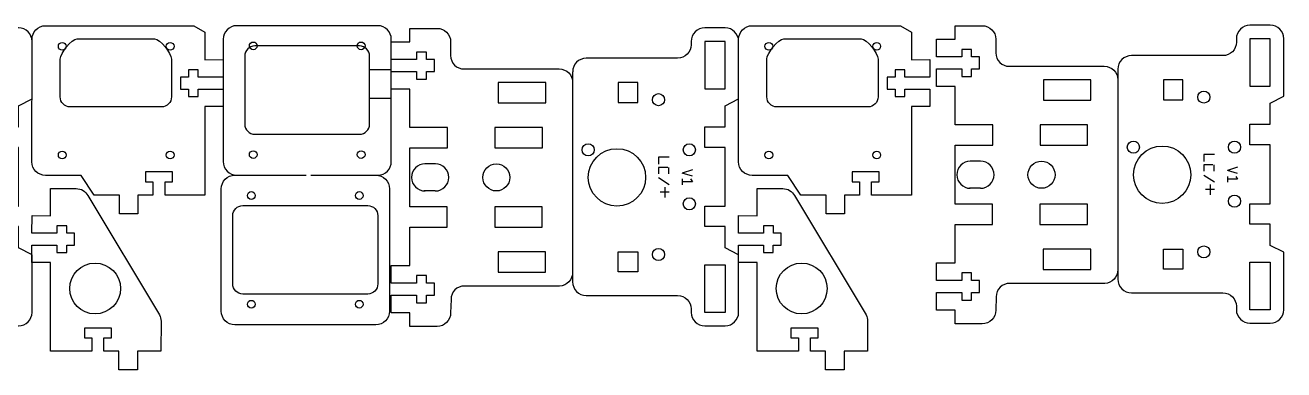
# Model space of a CAD drawing. Extents: x -203 to 531, y 132 to 234.
# Drawn here: x 157.5 to 530.8, y 131.8 to 234.1 of the extents above; entities that cross this region are included whole.
import ezdxf

# ---------------------------------------------------------------- set-up
doc = ezdxf.new("R2010")
doc.units = 0
doc.header["$MEASUREMENT"] = 0
doc.layers.add('LAYER_1_0', color=160, linetype='Continuous')

msp = doc.modelspace()

# ---------------------------------------------------------------- linework, layer by layer
at = {"layer": 'LAYER_1_0', "color": 1}
for p, q in [((259.64, 220.89), (266.09, 220.89)), ((259.64, 212.35), (266.09, 212.35)), ((348.48, 194.92), (345.31, 194.92)), ((345.31, 194.92), (345.31, 192.8)), ((510.15, 195.7), (506.98, 195.7)), ((506.98, 195.7), (506.98, 193.59)), ((279.17, 192.92), (276.03, 192.92)), ((348.04, 191.8), (345.31, 191.8)), ((345.31, 191.8), (345.31, 189.95)), ((348.29, 191.8), (348.29, 189.95)), ((355.37, 191.15), (352.33, 190.19)), ((440.84, 193.7), (437.7, 193.7)), ((509.71, 192.59), (506.98, 192.59)), ((506.98, 192.59), (506.98, 190.73)), ((509.96, 192.59), (509.96, 190.73)), ((517.04, 191.93), (514, 190.97)), ((517.04, 190.02), (514, 190.97)), ((345.31, 188.82), (348.48, 186.78)), ((355.37, 189.23), (352.33, 190.19)), ((352.33, 188.42), (352.33, 187.54)), ((355.37, 187.54), (352.33, 187.54)), ((352.33, 187.54), (352.33, 186.66)), ((354.83, 188.42), (355.37, 187.54)), ((506.98, 189.6), (510.15, 187.56)), ((508.9, 186.81), (508.9, 183.67)), ((514, 189.2), (514, 188.32)), ((517.04, 188.32), (514, 188.32)), ((514, 188.32), (514, 187.44)), ((516.5, 189.2), (517.04, 188.32)), ((279.13, 184.87), (275.83, 184.87)), ((348.48, 184.51), (345.85, 184.51)), ((347.23, 186.03), (347.23, 182.88)), ((440.8, 185.66), (437.5, 185.66)), ((510.15, 185.3), (507.52, 185.3))]:
    msp.add_line(p, q, dxfattribs=at)
for points in [[(365.06, 215.18), (365.06, 229.25), (359.03, 229.25), (359.03, 215.18), (365.06, 215.18)], [(526.73, 215.96), (526.73, 230.04), (520.7, 230.04), (520.7, 215.96), (526.73, 215.96)], [(311.88, 210.99), (311.88, 217.02), (297.81, 217.02), (297.81, 210.99), (311.88, 210.99)], [(473.55, 211.78), (473.55, 217.81), (459.48, 217.81), (459.48, 211.78), (473.55, 211.78)], [(310.89, 203.66), (296.82, 203.66), (296.82, 197.63), (310.89, 197.63), (310.89, 203.66)], [(472.56, 204.44), (458.49, 204.44), (458.49, 198.41), (472.56, 198.41), (472.56, 204.44)], [(310.82, 174.12), (310.82, 180.15), (296.75, 180.15), (296.75, 174.12), (310.82, 174.12)], [(472.49, 174.9), (472.49, 180.93), (458.42, 180.93), (458.42, 174.9), (472.49, 174.9)], [(311.81, 166.78), (297.74, 166.78), (297.74, 160.75), (311.81, 160.75), (311.81, 166.78)], [(473.48, 167.57), (459.41, 167.57), (459.41, 161.54), (473.48, 161.54), (473.48, 167.57)], [(365.06, 162.92), (365.06, 148.85), (359.03, 148.85), (359.03, 162.92), (365.06, 162.92)], [(526.73, 163.71), (526.73, 149.64), (520.7, 149.64), (520.7, 163.71), (526.73, 163.71)]]:
    msp.add_lwpolyline(points, dxfattribs=at)
for points in [[(333.4, 211.15), (339.16, 211.15), (339.16, 217.02), (333.4, 217.02)], [(495.08, 211.93), (500.83, 211.93), (500.83, 217.81), (495.08, 217.81)], [(333.4, 166.79), (339.16, 166.79), (339.16, 160.91), (333.4, 160.91)], [(495.08, 167.57), (500.83, 167.57), (500.83, 161.7), (495.08, 161.7)]]:
    msp.add_lwpolyline(points, close=True, dxfattribs=at)
for centre, radius in [((168.5, 227.78), 1.15), ((200.5, 227.78), 1.15), ((225.14, 227.9), 1.15), ((257.14, 227.9), 1.15), ((378.04, 227.78), 1.15), ((410.04, 227.78), 1.15), ((345.34, 211.94), 1.8), ((507.01, 212.72), 1.8), ((324.47, 197.05), 1.8), ((354.47, 197.05), 1.8), ((486.14, 197.84), 1.8), ((494.68, 189.69), 8.5), ((516.14, 197.84), 1.8), ((168.5, 195.53), 1.15), ((200.5, 195.53), 1.15), ((225.14, 195.66), 1.15), ((257.14, 195.66), 1.15), ((333.01, 188.9), 8.5), ((378.04, 195.53), 1.15), ((410.04, 195.53), 1.15), ((297.22, 188.89), 4.02), ((458.89, 189.68), 4.02), ((224.58, 183.51), 1.15), ((256.58, 183.51), 1.15), ((516.14, 181.84), 1.8), ((354.47, 181.05), 1.8), ((507.01, 166.78), 1.8), ((345.34, 166), 1.8), ((178.25, 155.93), 7.54), ((387.79, 155.93), 7.54), ((224.58, 151.26), 1.15), ((256.58, 151.26), 1.15)]:
    msp.add_circle(centre, radius, dxfattribs=at)
at = {"layer": 'LAYER_1_0', "color": 7}
for points, knots in [([(149.49, 144.83), (148.42, 144.83), (147.4, 145.26), (146.65, 146.01), (145.89, 146.77), (145.47, 147.79), (145.47, 148.85), (145.47, 148.85), (145.47, 149.86), (145.47, 149.86), (145.47, 152.08), (143.67, 153.88), (141.45, 153.88), (141.45, 153.88), (114.34, 153.88), (114.34, 153.88), (112.12, 153.88), (110.32, 155.68), (110.32, 157.9), (110.32, 157.9), (110.32, 220.21), (110.32, 220.21), (110.32, 220.21), (110.33, 220.21), (110.33, 220.21), (110.33, 222.43), (112.13, 224.23), (114.35, 224.23), (114.35, 224.23), (141.45, 224.23), (141.45, 224.23), (143.67, 224.23), (145.47, 226.03), (145.47, 228.25), (145.47, 228.25), (145.47, 229.25), (145.47, 229.25), (145.47, 230.32), (145.89, 231.34), (146.65, 232.09), (147.4, 232.85), (148.42, 233.27), (149.49, 233.27), (149.49, 233.27), (155.52, 233.27), (155.52, 233.27), (157.74, 233.27), (159.54, 231.47), (159.54, 229.25), (159.54, 229.25), (159.54, 212.2), (159.54, 212.2), (159.54, 212.2), (155.52, 210.16), (155.52, 210.16), (155.52, 210.16), (155.52, 203.88), (155.52, 203.88), (155.52, 203.88), (149.49, 203.88), (149.49, 203.88), (149.49, 203.88), (149.49, 197.79), (149.49, 197.79), (149.49, 197.79), (155.52, 197.79), (155.52, 197.79), (155.52, 197.79), (155.52, 180.31), (155.52, 180.31), (155.52, 180.31), (149.49, 180.31), (149.49, 180.31), (149.49, 180.31), (149.49, 174.28), (149.49, 174.28), (149.49, 174.28), (155.52, 174.28), (155.52, 174.28), (155.52, 174.28), (155.52, 167.95), (155.52, 167.95), (155.52, 167.95), (159.54, 165.91), (159.54, 165.91), (159.54, 165.91), (159.54, 148.85), (159.54, 148.85), (159.54, 146.63), (157.74, 144.83), (155.52, 144.83), (155.52, 144.83), (149.49, 144.83), (149.49, 144.83)], [0, 0, 0, 0, 1, 1, 1, 2, 2, 2, 3, 3, 3, 4, 4, 4, 5, 5, 5, 6, 6, 6, 7, 7, 7, 8, 8, 8, 9, 9, 9, 10, 10, 10, 11, 11, 11, 12, 12, 12, 13, 13, 13, 14, 14, 14, 15, 15, 15, 16, 16, 16, 17, 17, 17, 18, 18, 18, 19, 19, 19, 20, 20, 20, 21, 21, 21, 22, 22, 22, 23, 23, 23, 24, 24, 24, 25, 25, 25, 26, 26, 26, 27, 27, 27, 28, 28, 28, 29, 29, 29, 30, 30, 30, 31, 31, 31, 31]), ([(198.99, 183.64), (198.99, 183.64), (210.79, 183.64), (210.79, 183.64), (210.79, 183.64), (210.79, 209.88), (210.79, 209.88), (210.79, 209.88), (216.26, 209.89), (216.26, 209.89), (216.26, 209.89), (216.25, 215.09), (216.25, 215.09), (216.25, 215.09), (208.85, 215.07), (208.85, 215.07), (208.85, 215.07), (208.85, 212.86), (208.85, 212.86), (208.85, 212.86), (205.94, 212.85), (205.94, 212.85), (205.94, 212.85), (205.94, 215.06), (205.94, 215.06), (205.94, 215.06), (203.6, 215.06), (203.6, 215.06), (203.6, 215.06), (203.59, 218.6), (203.59, 218.6), (203.59, 218.6), (205.93, 218.6), (205.93, 218.6), (205.93, 218.6), (205.92, 220.81), (205.92, 220.81), (205.92, 220.81), (208.83, 220.82), (208.83, 220.82), (208.83, 220.82), (208.84, 218.61), (208.84, 218.61), (208.84, 218.61), (216.24, 218.63), (216.24, 218.63), (216.24, 218.63), (216.23, 223.82), (216.23, 223.82), (216.23, 223.82), (210.79, 223.81), (210.79, 223.81), (210.79, 223.81), (210.79, 231.97), (210.79, 231.97), (210.79, 231.97), (207.53, 233.87), (207.53, 233.87), (207.53, 233.87), (163.54, 233.87), (163.54, 233.87), (163.54, 233.87), (163.54, 233.89), (163.54, 233.89), (161.34, 233.89), (159.54, 232.09), (159.54, 229.86), (159.54, 229.86), (159.51, 193.49), (159.51, 193.49), (159.51, 191.28), (161.31, 189.49), (163.54, 189.49), (163.54, 189.49), (174.16, 189.49), (174.16, 189.49), (174.16, 189.49), (177.99, 183.64), (177.99, 183.64), (177.99, 183.64), (185.45, 183.64), (185.45, 183.64), (185.45, 183.64), (185.45, 183.62), (185.45, 183.62), (185.45, 183.62), (185.45, 178.12), (185.45, 178.12), (185.45, 178.12), (190.96, 178.12), (190.96, 178.12), (190.96, 178.12), (190.96, 183.62), (190.96, 183.62), (190.96, 183.62), (190.96, 183.64), (190.96, 183.64), (190.96, 183.64), (195.41, 183.64), (195.41, 183.64), (195.41, 183.64), (195.41, 187.59), (195.41, 187.59), (195.41, 187.59), (193.18, 187.59), (193.18, 187.59), (193.18, 187.59), (193.18, 190.53), (193.18, 190.53), (193.18, 190.53), (201.22, 190.53), (201.22, 190.53), (201.22, 190.53), (201.22, 187.59), (201.22, 187.59), (201.22, 187.59), (198.99, 187.59), (198.99, 187.59), (198.99, 187.59), (198.99, 183.64), (198.99, 183.64)], [0, 0, 0, 0, 1, 1, 1, 2, 2, 2, 3, 3, 3, 4, 4, 4, 5, 5, 5, 6, 6, 6, 7, 7, 7, 8, 8, 8, 9, 9, 9, 10, 10, 10, 11, 11, 11, 12, 12, 12, 13, 13, 13, 14, 14, 14, 15, 15, 15, 16, 16, 16, 17, 17, 17, 18, 18, 18, 19, 19, 19, 20, 20, 20, 21, 21, 21, 22, 22, 22, 23, 23, 23, 24, 24, 24, 25, 25, 25, 26, 26, 26, 27, 27, 27, 28, 28, 28, 29, 29, 29, 30, 30, 30, 31, 31, 31, 32, 32, 32, 33, 33, 33, 34, 34, 34, 35, 35, 35, 36, 36, 36, 37, 37, 37, 38, 38, 38, 39, 39, 39, 40, 40, 40, 40]), ([(242.2, 189.55), (242.2, 189.55), (262.09, 189.55), (262.09, 189.55), (264.3, 189.55), (266.09, 191.36), (266.09, 193.58), (266.09, 193.58), (266.09, 229.86), (266.09, 229.86), (266.09, 232.09), (264.3, 233.89), (262.09, 233.89), (262.09, 233.89), (220.23, 233.89), (220.23, 233.89), (218.03, 233.89), (216.23, 232.09), (216.23, 229.86), (216.23, 229.86), (216.23, 193.58), (216.23, 193.58), (216.23, 191.36), (218.03, 189.55), (220.23, 189.55)], [0, 0, 0, 0, 1, 1, 1, 2, 2, 2, 3, 3, 3, 4, 4, 4, 5, 5, 5, 6, 6, 6, 7, 7, 7, 8, 8, 8, 8]), ([(271.61, 144.67), (271.61, 144.67), (279.65, 144.67), (279.65, 144.67), (281.88, 144.67), (283.68, 146.47), (283.68, 148.69), (283.68, 148.69), (283.79, 152.66), (283.79, 152.66), (283.79, 154.87), (285.59, 156.67), (287.81, 156.67), (287.81, 156.67), (315.96, 156.67), (315.96, 156.67), (318.18, 156.67), (319.86, 158.53), (319.86, 160.75), (319.86, 160.75), (319.86, 217.04), (319.86, 217.04), (319.86, 219.26), (318.07, 221.05), (315.85, 221.05), (315.85, 221.05), (287.7, 221.05), (287.7, 221.05), (285.48, 221.05), (283.68, 222.85), (283.68, 225.07), (283.68, 225.07), (283.68, 229.09), (283.68, 229.09), (283.68, 231.31), (281.88, 233.11), (279.65, 233.11), (279.65, 233.11), (271.61, 233.11), (271.61, 233.11), (271.61, 233.11), (271.61, 229.09), (271.61, 229.09), (271.61, 229.09), (266.09, 229.09), (266.09, 229.09), (266.09, 229.09), (266.09, 223.85), (266.09, 223.85), (266.09, 223.85), (273.56, 223.85), (273.56, 223.85), (273.56, 223.85), (273.56, 226.08), (273.56, 226.08), (273.56, 226.08), (276.5, 226.08), (276.5, 226.08), (276.5, 226.08), (276.5, 223.85), (276.5, 223.85), (276.5, 223.85), (278.86, 223.85), (278.86, 223.85), (278.86, 223.85), (278.86, 220.27), (278.86, 220.27), (278.86, 220.27), (276.5, 220.27), (276.5, 220.27), (276.5, 220.27), (276.5, 218.04), (276.5, 218.04), (276.5, 218.04), (273.56, 218.04), (273.56, 218.04), (273.56, 218.04), (273.56, 220.27), (273.56, 220.27), (273.56, 220.27), (266.09, 220.27), (266.09, 220.27), (266.09, 220.27), (266.09, 215.03), (266.09, 215.03), (266.09, 215.03), (271.61, 215.03), (271.61, 215.03), (271.61, 215.03), (271.61, 203.72), (271.61, 203.72), (271.61, 203.72), (271.62, 203.66), (271.62, 203.66), (271.62, 203.66), (282.75, 203.66), (282.75, 203.66), (282.75, 203.66), (282.75, 197.63), (282.75, 197.63), (282.75, 197.63), (271.62, 197.63), (271.62, 197.63), (271.62, 197.63), (271.61, 197.53), (271.61, 197.53), (271.61, 197.53), (271.61, 180.15), (271.61, 180.15), (271.61, 180.15), (282.69, 180.15), (282.69, 180.15), (282.69, 180.15), (282.69, 174.12), (282.69, 174.12), (282.69, 174.12), (271.61, 174.12), (271.61, 174.12), (271.61, 174.12), (271.61, 162.76), (271.61, 162.76), (271.61, 162.76), (266.09, 162.76), (266.09, 162.76), (266.09, 162.76), (266.09, 157.51), (266.09, 157.51), (266.09, 157.51), (273.56, 157.51), (273.56, 157.51), (273.56, 157.51), (273.56, 159.75), (273.56, 159.75), (273.56, 159.75), (276.5, 159.75), (276.5, 159.75), (276.5, 159.75), (276.5, 157.51), (276.5, 157.51), (276.5, 157.51), (278.86, 157.51), (278.86, 157.51), (278.86, 157.51), (278.86, 153.94), (278.86, 153.94), (278.86, 153.94), (276.5, 153.94), (276.5, 153.94), (276.5, 153.94), (276.5, 151.71), (276.5, 151.71), (276.5, 151.71), (273.56, 151.71), (273.56, 151.71), (273.56, 151.71), (273.56, 153.94), (273.56, 153.94), (273.56, 153.94), (266.09, 153.94), (266.09, 153.94), (266.09, 153.94), (266.09, 148.69), (266.09, 148.69), (266.09, 148.69), (271.61, 148.69), (271.61, 148.69), (271.61, 148.69), (271.61, 144.67), (271.61, 144.67)], [0, 0, 0, 0, 1, 1, 1, 2, 2, 2, 3, 3, 3, 4, 4, 4, 5, 5, 5, 6, 6, 6, 7, 7, 7, 8, 8, 8, 9, 9, 9, 10, 10, 10, 11, 11, 11, 12, 12, 12, 13, 13, 13, 14, 14, 14, 15, 15, 15, 16, 16, 16, 17, 17, 17, 18, 18, 18, 19, 19, 19, 20, 20, 20, 21, 21, 21, 22, 22, 22, 23, 23, 23, 24, 24, 24, 25, 25, 25, 26, 26, 26, 27, 27, 27, 28, 28, 28, 29, 29, 29, 30, 30, 30, 31, 31, 31, 32, 32, 32, 33, 33, 33, 34, 34, 34, 35, 35, 35, 36, 36, 36, 37, 37, 37, 38, 38, 38, 39, 39, 39, 40, 40, 40, 41, 41, 41, 42, 42, 42, 43, 43, 43, 44, 44, 44, 45, 45, 45, 46, 46, 46, 47, 47, 47, 48, 48, 48, 49, 49, 49, 50, 50, 50, 51, 51, 51, 52, 52, 52, 53, 53, 53, 54, 54, 54, 55, 55, 55, 56, 56, 56, 56]), ([(359.03, 144.83), (357.97, 144.83), (356.94, 145.26), (356.19, 146.01), (355.43, 146.77), (355.01, 147.79), (355.01, 148.85), (355.01, 148.85), (355.01, 149.86), (355.01, 149.86), (355.01, 152.08), (353.21, 153.88), (350.99, 153.88), (350.99, 153.88), (323.88, 153.88), (323.88, 153.88), (321.66, 153.88), (319.86, 155.68), (319.86, 157.9), (319.86, 157.9), (319.86, 220.21), (319.86, 220.21), (319.86, 220.21), (319.87, 220.21), (319.87, 220.21), (319.87, 222.43), (321.67, 224.23), (323.89, 224.23), (323.89, 224.23), (350.99, 224.23), (350.99, 224.23), (353.21, 224.23), (355.01, 226.03), (355.01, 228.25), (355.01, 228.25), (355.01, 229.25), (355.01, 229.25), (355.01, 230.32), (355.43, 231.34), (356.19, 232.09), (356.94, 232.85), (357.97, 233.27), (359.03, 233.27), (359.03, 233.27), (365.06, 233.27), (365.06, 233.27), (367.28, 233.27), (369.08, 231.47), (369.08, 229.25), (369.08, 229.25), (369.08, 212.2), (369.08, 212.2), (369.08, 212.2), (365.06, 210.16), (365.06, 210.16), (365.06, 210.16), (365.06, 203.88), (365.06, 203.88), (365.06, 203.88), (359.03, 203.88), (359.03, 203.88), (359.03, 203.88), (359.03, 197.79), (359.03, 197.79), (359.03, 197.79), (365.06, 197.79), (365.06, 197.79), (365.06, 197.79), (365.06, 180.31), (365.06, 180.31), (365.06, 180.31), (359.03, 180.31), (359.03, 180.31), (359.03, 180.31), (359.03, 174.28), (359.03, 174.28), (359.03, 174.28), (365.06, 174.28), (365.06, 174.28), (365.06, 174.28), (365.06, 167.95), (365.06, 167.95), (365.06, 167.95), (369.08, 165.91), (369.08, 165.91), (369.08, 165.91), (369.08, 148.85), (369.08, 148.85), (369.08, 146.63), (367.28, 144.83), (365.06, 144.83), (365.06, 144.83), (359.03, 144.83), (359.03, 144.83)], [0, 0, 0, 0, 1, 1, 1, 2, 2, 2, 3, 3, 3, 4, 4, 4, 5, 5, 5, 6, 6, 6, 7, 7, 7, 8, 8, 8, 9, 9, 9, 10, 10, 10, 11, 11, 11, 12, 12, 12, 13, 13, 13, 14, 14, 14, 15, 15, 15, 16, 16, 16, 17, 17, 17, 18, 18, 18, 19, 19, 19, 20, 20, 20, 21, 21, 21, 22, 22, 22, 23, 23, 23, 24, 24, 24, 25, 25, 25, 26, 26, 26, 27, 27, 27, 28, 28, 28, 29, 29, 29, 30, 30, 30, 31, 31, 31, 31]), ([(408.53, 183.64), (408.53, 183.64), (420.33, 183.64), (420.33, 183.64), (420.33, 183.64), (420.33, 209.88), (420.33, 209.88), (420.33, 209.88), (425.8, 209.89), (425.8, 209.89), (425.8, 209.89), (425.79, 215.09), (425.79, 215.09), (425.79, 215.09), (418.39, 215.07), (418.39, 215.07), (418.39, 215.07), (418.39, 212.86), (418.39, 212.86), (418.39, 212.86), (415.48, 212.85), (415.48, 212.85), (415.48, 212.85), (415.48, 215.06), (415.48, 215.06), (415.48, 215.06), (413.14, 215.06), (413.14, 215.06), (413.14, 215.06), (413.13, 218.6), (413.13, 218.6), (413.13, 218.6), (415.47, 218.6), (415.47, 218.6), (415.47, 218.6), (415.47, 220.81), (415.47, 220.81), (415.47, 220.81), (418.37, 220.82), (418.37, 220.82), (418.37, 220.82), (418.38, 218.61), (418.38, 218.61), (418.38, 218.61), (425.78, 218.63), (425.78, 218.63), (425.78, 218.63), (425.77, 223.82), (425.77, 223.82), (425.77, 223.82), (420.33, 223.81), (420.33, 223.81), (420.33, 223.81), (420.33, 231.97), (420.33, 231.97), (420.33, 231.97), (417.07, 233.87), (417.07, 233.87), (417.07, 233.87), (373.09, 233.87), (373.09, 233.87), (373.09, 233.87), (373.09, 233.89), (373.09, 233.89), (370.88, 233.89), (369.09, 232.09), (369.09, 229.86), (369.09, 229.86), (369.05, 193.49), (369.05, 193.49), (369.05, 191.28), (370.86, 189.49), (373.09, 189.49), (373.09, 189.49), (383.7, 189.49), (383.7, 189.49), (383.7, 189.49), (387.53, 183.64), (387.53, 183.64), (387.53, 183.64), (395, 183.64), (395, 183.64), (395, 183.64), (395, 183.62), (395, 183.62), (395, 183.62), (395, 178.12), (395, 178.12), (395, 178.12), (400.5, 178.12), (400.5, 178.12), (400.5, 178.12), (400.5, 183.62), (400.5, 183.62), (400.5, 183.62), (400.5, 183.64), (400.5, 183.64), (400.5, 183.64), (404.96, 183.64), (404.96, 183.64), (404.96, 183.64), (404.96, 187.59), (404.96, 187.59), (404.96, 187.59), (402.72, 187.59), (402.72, 187.59), (402.72, 187.59), (402.72, 190.53), (402.72, 190.53), (402.72, 190.53), (410.76, 190.53), (410.76, 190.53), (410.76, 190.53), (410.76, 187.59), (410.76, 187.59), (410.76, 187.59), (408.53, 187.59), (408.53, 187.59), (408.53, 187.59), (408.53, 183.64), (408.53, 183.64)], [0, 0, 0, 0, 1, 1, 1, 2, 2, 2, 3, 3, 3, 4, 4, 4, 5, 5, 5, 6, 6, 6, 7, 7, 7, 8, 8, 8, 9, 9, 9, 10, 10, 10, 11, 11, 11, 12, 12, 12, 13, 13, 13, 14, 14, 14, 15, 15, 15, 16, 16, 16, 17, 17, 17, 18, 18, 18, 19, 19, 19, 20, 20, 20, 21, 21, 21, 22, 22, 22, 23, 23, 23, 24, 24, 24, 25, 25, 25, 26, 26, 26, 27, 27, 27, 28, 28, 28, 29, 29, 29, 30, 30, 30, 31, 31, 31, 32, 32, 32, 33, 33, 33, 34, 34, 34, 35, 35, 35, 36, 36, 36, 37, 37, 37, 38, 38, 38, 39, 39, 39, 40, 40, 40, 40]), ([(433.28, 145.46), (433.28, 145.46), (441.32, 145.46), (441.32, 145.46), (443.55, 145.46), (445.35, 147.25), (445.35, 149.48), (445.35, 149.48), (445.46, 153.44), (445.46, 153.44), (445.46, 155.66), (447.26, 157.46), (449.48, 157.46), (449.48, 157.46), (477.63, 157.46), (477.63, 157.46), (479.85, 157.46), (481.53, 159.32), (481.53, 161.54), (481.53, 161.54), (481.53, 217.82), (481.53, 217.82), (481.53, 220.04), (479.74, 221.84), (477.52, 221.84), (477.52, 221.84), (449.37, 221.84), (449.37, 221.84), (447.15, 221.84), (445.35, 223.64), (445.35, 225.86), (445.35, 225.86), (445.35, 229.87), (445.35, 229.87), (445.35, 232.09), (443.55, 233.89), (441.32, 233.89), (441.32, 233.89), (433.28, 233.89), (433.28, 233.89), (433.28, 233.89), (433.28, 229.87), (433.28, 229.87), (433.28, 229.87), (427.76, 229.87), (427.76, 229.87), (427.76, 229.87), (427.76, 224.63), (427.76, 224.63), (427.76, 224.63), (435.23, 224.63), (435.23, 224.63), (435.23, 224.63), (435.23, 226.86), (435.23, 226.86), (435.23, 226.86), (438.17, 226.86), (438.17, 226.86), (438.17, 226.86), (438.17, 224.63), (438.17, 224.63), (438.17, 224.63), (440.53, 224.63), (440.53, 224.63), (440.53, 224.63), (440.53, 221.06), (440.53, 221.06), (440.53, 221.06), (438.17, 221.06), (438.17, 221.06), (438.17, 221.06), (438.17, 218.82), (438.17, 218.82), (438.17, 218.82), (435.23, 218.82), (435.23, 218.82), (435.23, 218.82), (435.23, 221.06), (435.23, 221.06), (435.23, 221.06), (427.76, 221.06), (427.76, 221.06), (427.76, 221.06), (427.76, 215.81), (427.76, 215.81), (427.76, 215.81), (433.28, 215.81), (433.28, 215.81), (433.28, 215.81), (433.28, 204.5), (433.28, 204.5), (433.28, 204.5), (433.29, 204.44), (433.29, 204.44), (433.29, 204.44), (444.42, 204.44), (444.42, 204.44), (444.42, 204.44), (444.42, 198.41), (444.42, 198.41), (444.42, 198.41), (433.29, 198.41), (433.29, 198.41), (433.29, 198.41), (433.28, 198.32), (433.28, 198.32), (433.28, 198.32), (433.28, 180.93), (433.28, 180.93), (433.28, 180.93), (444.36, 180.93), (444.36, 180.93), (444.36, 180.93), (444.36, 174.9), (444.36, 174.9), (444.36, 174.9), (433.28, 174.9), (433.28, 174.9), (433.28, 174.9), (433.28, 163.55), (433.28, 163.55), (433.28, 163.55), (427.76, 163.55), (427.76, 163.55), (427.76, 163.55), (427.76, 158.3), (427.76, 158.3), (427.76, 158.3), (435.23, 158.3), (435.23, 158.3), (435.23, 158.3), (435.23, 160.53), (435.23, 160.53), (435.23, 160.53), (438.17, 160.53), (438.17, 160.53), (438.17, 160.53), (438.17, 158.3), (438.17, 158.3), (438.17, 158.3), (440.53, 158.3), (440.53, 158.3), (440.53, 158.3), (440.53, 154.72), (440.53, 154.72), (440.53, 154.72), (438.17, 154.72), (438.17, 154.72), (438.17, 154.72), (438.17, 152.49), (438.17, 152.49), (438.17, 152.49), (435.23, 152.49), (435.23, 152.49), (435.23, 152.49), (435.23, 154.72), (435.23, 154.72), (435.23, 154.72), (427.76, 154.72), (427.76, 154.72), (427.76, 154.72), (427.76, 149.48), (427.76, 149.48), (427.76, 149.48), (433.28, 149.48), (433.28, 149.48), (433.28, 149.48), (433.28, 145.46), (433.28, 145.46)], [0, 0, 0, 0, 1, 1, 1, 2, 2, 2, 3, 3, 3, 4, 4, 4, 5, 5, 5, 6, 6, 6, 7, 7, 7, 8, 8, 8, 9, 9, 9, 10, 10, 10, 11, 11, 11, 12, 12, 12, 13, 13, 13, 14, 14, 14, 15, 15, 15, 16, 16, 16, 17, 17, 17, 18, 18, 18, 19, 19, 19, 20, 20, 20, 21, 21, 21, 22, 22, 22, 23, 23, 23, 24, 24, 24, 25, 25, 25, 26, 26, 26, 27, 27, 27, 28, 28, 28, 29, 29, 29, 30, 30, 30, 31, 31, 31, 32, 32, 32, 33, 33, 33, 34, 34, 34, 35, 35, 35, 36, 36, 36, 37, 37, 37, 38, 38, 38, 39, 39, 39, 40, 40, 40, 41, 41, 41, 42, 42, 42, 43, 43, 43, 44, 44, 44, 45, 45, 45, 46, 46, 46, 47, 47, 47, 48, 48, 48, 49, 49, 49, 50, 50, 50, 51, 51, 51, 52, 52, 52, 53, 53, 53, 54, 54, 54, 55, 55, 55, 56, 56, 56, 56]), ([(520.7, 145.62), (519.64, 145.62), (518.61, 146.04), (517.86, 146.8), (517.11, 147.55), (516.68, 148.57), (516.68, 149.64), (516.68, 149.64), (516.68, 150.64), (516.68, 150.64), (516.68, 152.86), (514.88, 154.66), (512.66, 154.66), (512.66, 154.66), (485.55, 154.66), (485.55, 154.66), (483.33, 154.66), (481.53, 156.46), (481.53, 158.68), (481.53, 158.68), (481.53, 220.99), (481.53, 220.99), (481.53, 220.99), (481.54, 220.99), (481.54, 220.99), (481.54, 223.21), (483.34, 225.01), (485.56, 225.01), (485.56, 225.01), (512.66, 225.01), (512.66, 225.01), (514.88, 225.01), (516.68, 226.81), (516.68, 229.03), (516.68, 229.03), (516.68, 230.04), (516.68, 230.04), (516.68, 231.1), (517.11, 232.12), (517.86, 232.88), (518.61, 233.63), (519.64, 234.05), (520.7, 234.05), (520.7, 234.05), (526.73, 234.05), (526.73, 234.05), (528.95, 234.05), (530.75, 232.25), (530.75, 230.04), (530.75, 230.04), (530.75, 212.98), (530.75, 212.98), (530.75, 212.98), (526.73, 210.94), (526.73, 210.94), (526.73, 210.94), (526.73, 204.66), (526.73, 204.66), (526.73, 204.66), (520.7, 204.66), (520.7, 204.66), (520.7, 204.66), (520.7, 198.57), (520.7, 198.57), (520.7, 198.57), (526.73, 198.57), (526.73, 198.57), (526.73, 198.57), (526.73, 181.09), (526.73, 181.09), (526.73, 181.09), (520.7, 181.09), (520.7, 181.09), (520.7, 181.09), (520.7, 175.06), (520.7, 175.06), (520.7, 175.06), (526.73, 175.06), (526.73, 175.06), (526.73, 175.06), (526.73, 168.73), (526.73, 168.73), (526.73, 168.73), (530.75, 166.69), (530.75, 166.69), (530.75, 166.69), (530.75, 149.64), (530.75, 149.64), (530.75, 147.42), (528.95, 145.62), (526.73, 145.62), (526.73, 145.62), (520.7, 145.62), (520.7, 145.62)], [0, 0, 0, 0, 1, 1, 1, 2, 2, 2, 3, 3, 3, 4, 4, 4, 5, 5, 5, 6, 6, 6, 7, 7, 7, 8, 8, 8, 9, 9, 9, 10, 10, 10, 11, 11, 11, 12, 12, 12, 13, 13, 13, 14, 14, 14, 15, 15, 15, 16, 16, 16, 17, 17, 17, 18, 18, 18, 19, 19, 19, 20, 20, 20, 21, 21, 21, 22, 22, 22, 23, 23, 23, 24, 24, 24, 25, 25, 25, 26, 26, 26, 27, 27, 27, 28, 28, 28, 29, 29, 29, 30, 30, 30, 31, 31, 31, 31]), ([(261.53, 189.55), (263.74, 189.55), (265.53, 187.75), (265.53, 185.52), (265.53, 185.52), (265.53, 149.19), (265.53, 149.19), (265.53, 146.96), (263.74, 145.15), (261.53, 145.15), (261.53, 145.15), (219.68, 145.15), (219.68, 145.15), (217.47, 145.15), (215.68, 146.96), (215.68, 149.19), (215.68, 149.19), (215.68, 185.52), (215.68, 185.52), (215.68, 187.75), (217.47, 189.55), (219.68, 189.55), (219.68, 189.55), (240.8, 189.55), (240.8, 189.55)], [0, 0, 0, 0, 1, 1, 1, 2, 2, 2, 3, 3, 3, 4, 4, 4, 5, 5, 5, 6, 6, 6, 7, 7, 7, 8, 8, 8, 8]), ([(159.51, 163.61), (159.51, 163.61), (165.01, 163.6), (165.01, 163.6), (165.01, 163.6), (165.01, 137.33), (165.01, 137.33), (165.01, 137.33), (177.3, 137.33), (177.3, 137.33), (177.3, 137.33), (177.3, 141.27), (177.3, 141.27), (177.3, 141.27), (175.06, 141.27), (175.06, 141.27), (175.06, 141.27), (175.06, 144.21), (175.06, 144.21), (175.06, 144.21), (183.1, 144.21), (183.1, 144.21), (183.1, 144.21), (183.1, 141.27), (183.1, 141.27), (183.1, 141.27), (180.87, 141.27), (180.87, 141.27), (180.87, 141.27), (180.87, 137.33), (180.87, 137.33), (180.87, 137.33), (185.33, 137.33), (185.33, 137.33), (185.33, 137.33), (185.33, 137.3), (185.33, 137.3), (185.33, 137.3), (185.33, 131.8), (185.33, 131.8), (185.33, 131.8), (190.83, 131.8), (190.83, 131.8), (190.83, 131.8), (190.83, 137.3), (190.83, 137.3), (190.83, 137.3), (190.83, 137.33), (190.83, 137.33), (190.83, 137.33), (197.78, 137.33), (197.78, 137.33), (197.78, 137.33), (197.8, 146.2), (197.8, 146.2), (197.8, 146.87), (197.64, 147.53), (197.32, 148.11), (197.32, 148.11), (176.12, 183.5), (176.12, 183.5), (175.43, 184.77), (174.09, 185.57), (172.63, 185.57), (172.63, 185.57), (165.01, 185.59), (165.01, 185.59), (165.01, 185.59), (165.01, 177.53), (165.01, 177.53), (165.01, 177.53), (159.54, 177.54), (159.54, 177.54), (159.54, 177.54), (159.53, 172.35), (159.53, 172.35), (159.53, 172.35), (166.93, 172.33), (166.93, 172.33), (166.93, 172.33), (166.94, 174.54), (166.94, 174.54), (166.94, 174.54), (169.84, 174.53), (169.84, 174.53), (169.84, 174.53), (169.84, 172.32), (169.84, 172.32), (169.84, 172.32), (172.18, 172.32), (172.18, 172.32), (172.18, 172.32), (172.17, 168.78), (172.17, 168.78), (172.17, 168.78), (169.83, 168.78), (169.83, 168.78), (169.83, 168.78), (169.83, 166.57), (169.83, 166.57), (169.83, 166.57), (166.92, 166.58), (166.92, 166.58), (166.92, 166.58), (166.92, 168.79), (166.92, 168.79), (166.92, 168.79), (159.52, 168.81), (159.52, 168.81), (159.52, 168.81), (159.51, 163.61), (159.51, 163.61)], [0, 0, 0, 0, 1, 1, 1, 2, 2, 2, 3, 3, 3, 4, 4, 4, 5, 5, 5, 6, 6, 6, 7, 7, 7, 8, 8, 8, 9, 9, 9, 10, 10, 10, 11, 11, 11, 12, 12, 12, 13, 13, 13, 14, 14, 14, 15, 15, 15, 16, 16, 16, 17, 17, 17, 18, 18, 18, 19, 19, 19, 20, 20, 20, 21, 21, 21, 22, 22, 22, 23, 23, 23, 24, 24, 24, 25, 25, 25, 26, 26, 26, 27, 27, 27, 28, 28, 28, 29, 29, 29, 30, 30, 30, 31, 31, 31, 32, 32, 32, 33, 33, 33, 34, 34, 34, 35, 35, 35, 36, 36, 36, 37, 37, 37, 37]), ([(369.05, 163.61), (369.05, 163.61), (374.55, 163.6), (374.55, 163.6), (374.55, 163.6), (374.55, 137.33), (374.55, 137.33), (374.55, 137.33), (386.84, 137.33), (386.84, 137.33), (386.84, 137.33), (386.84, 141.27), (386.84, 141.27), (386.84, 141.27), (384.6, 141.27), (384.6, 141.27), (384.6, 141.27), (384.6, 144.21), (384.6, 144.21), (384.6, 144.21), (392.64, 144.21), (392.64, 144.21), (392.64, 144.21), (392.64, 141.27), (392.64, 141.27), (392.64, 141.27), (390.41, 141.27), (390.41, 141.27), (390.41, 141.27), (390.41, 137.33), (390.41, 137.33), (390.41, 137.33), (394.87, 137.33), (394.87, 137.33), (394.87, 137.33), (394.87, 137.3), (394.87, 137.3), (394.87, 137.3), (394.87, 131.8), (394.87, 131.8), (394.87, 131.8), (400.37, 131.8), (400.37, 131.8), (400.37, 131.8), (400.37, 137.3), (400.37, 137.3), (400.37, 137.3), (400.37, 137.33), (400.37, 137.33), (400.37, 137.33), (407.32, 137.33), (407.32, 137.33), (407.32, 137.33), (407.34, 146.2), (407.34, 146.2), (407.34, 146.87), (407.18, 147.53), (406.86, 148.11), (406.86, 148.11), (385.66, 183.5), (385.66, 183.5), (384.97, 184.77), (383.63, 185.57), (382.17, 185.57), (382.17, 185.57), (374.55, 185.59), (374.55, 185.59), (374.55, 185.59), (374.55, 177.53), (374.55, 177.53), (374.55, 177.53), (369.08, 177.54), (369.08, 177.54), (369.08, 177.54), (369.07, 172.35), (369.07, 172.35), (369.07, 172.35), (376.47, 172.33), (376.47, 172.33), (376.47, 172.33), (376.48, 174.54), (376.48, 174.54), (376.48, 174.54), (379.39, 174.53), (379.39, 174.53), (379.39, 174.53), (379.38, 172.32), (379.38, 172.32), (379.38, 172.32), (381.72, 172.32), (381.72, 172.32), (381.72, 172.32), (381.71, 168.78), (381.71, 168.78), (381.71, 168.78), (379.37, 168.78), (379.37, 168.78), (379.37, 168.78), (379.37, 166.57), (379.37, 166.57), (379.37, 166.57), (376.46, 166.58), (376.46, 166.58), (376.46, 166.58), (376.47, 168.79), (376.47, 168.79), (376.47, 168.79), (369.06, 168.81), (369.06, 168.81), (369.06, 168.81), (369.05, 163.61), (369.05, 163.61)], [0, 0, 0, 0, 1, 1, 1, 2, 2, 2, 3, 3, 3, 4, 4, 4, 5, 5, 5, 6, 6, 6, 7, 7, 7, 8, 8, 8, 9, 9, 9, 10, 10, 10, 11, 11, 11, 12, 12, 12, 13, 13, 13, 14, 14, 14, 15, 15, 15, 16, 16, 16, 17, 17, 17, 18, 18, 18, 19, 19, 19, 20, 20, 20, 21, 21, 21, 22, 22, 22, 23, 23, 23, 24, 24, 24, 25, 25, 25, 26, 26, 26, 27, 27, 27, 28, 28, 28, 29, 29, 29, 30, 30, 30, 31, 31, 31, 32, 32, 32, 33, 33, 33, 34, 34, 34, 35, 35, 35, 36, 36, 36, 37, 37, 37, 37])]:
    msp.add_open_spline(points, degree=3, knots=knots, dxfattribs=at)
at = {"layer": 'LAYER_1_0', "color": 1}
for points, knots in [([(197.9, 209.8), (199.56, 209.8), (200.9, 211.14), (200.9, 212.8), (200.9, 212.8), (200.9, 223.99), (200.9, 223.99), (200.9, 225.65), (197.56, 229.99), (195.9, 229.99), (195.9, 229.99), (172.9, 229.99), (172.9, 229.99), (171.24, 229.99), (167.9, 225.65), (167.9, 223.99), (167.9, 223.99), (167.9, 212.8), (167.9, 212.8), (167.9, 211.14), (169.24, 209.8), (170.9, 209.8), (170.9, 209.8), (197.9, 209.8), (197.9, 209.8)], [0, 0, 0, 0, 1, 1, 1, 2, 2, 2, 3, 3, 3, 4, 4, 4, 5, 5, 5, 6, 6, 6, 7, 7, 7, 8, 8, 8, 8]), ([(225.64, 227.88), (225.64, 227.88), (256.64, 227.88), (256.64, 227.88), (258.29, 227.88), (259.64, 226.54), (259.64, 224.88), (259.64, 224.88), (259.64, 204.68), (259.64, 204.68), (259.64, 203.02), (258.29, 201.68), (256.64, 201.68), (256.64, 201.68), (225.64, 201.68), (225.64, 201.68), (223.98, 201.68), (222.64, 203.02), (222.64, 204.68), (222.64, 204.68), (222.64, 224.88), (222.64, 224.88), (222.64, 226.54), (223.98, 227.88), (225.64, 227.88)], [0, 0, 0, 0, 1, 1, 1, 2, 2, 2, 3, 3, 3, 4, 4, 4, 5, 5, 5, 6, 6, 6, 7, 7, 7, 8, 8, 8, 8]), ([(407.44, 209.8), (409.1, 209.8), (410.44, 211.14), (410.44, 212.8), (410.44, 212.8), (410.44, 223.99), (410.44, 223.99), (410.44, 225.65), (407.1, 229.99), (405.44, 229.99), (405.44, 229.99), (382.44, 229.99), (382.44, 229.99), (380.79, 229.99), (377.44, 225.65), (377.44, 223.99), (377.44, 223.99), (377.44, 212.8), (377.44, 212.8), (377.44, 211.14), (378.79, 209.8), (380.44, 209.8), (380.44, 209.8), (407.44, 209.8), (407.44, 209.8)], [0, 0, 0, 0, 1, 1, 1, 2, 2, 2, 3, 3, 3, 4, 4, 4, 5, 5, 5, 6, 6, 6, 7, 7, 7, 8, 8, 8, 8]), ([(276.11, 192.92), (273.89, 192.92), (272.09, 191.12), (272.09, 188.89), (272.09, 186.67), (273.89, 184.87), (276.11, 184.87)], [0, 0, 0, 0, 1, 1, 1, 2, 2, 2, 2]), ([(437.78, 193.7), (435.56, 193.7), (433.76, 191.9), (433.76, 189.68), (433.76, 187.46), (435.56, 185.66), (437.78, 185.66)], [0, 0, 0, 0, 1, 1, 1, 2, 2, 2, 2]), ([(219.08, 157.29), (219.08, 155.63), (220.42, 154.29), (222.08, 154.29), (222.08, 154.29), (259.08, 154.29), (259.08, 154.29), (260.74, 154.29), (262.08, 155.63), (262.08, 157.29), (262.08, 157.29), (262.08, 177.53), (262.08, 177.53), (262.08, 179.19), (260.74, 180.53), (259.08, 180.53), (259.08, 180.53), (222.08, 180.53), (222.08, 180.53), (220.42, 180.53), (219.08, 179.19), (219.08, 177.53), (219.08, 177.53), (219.08, 157.29), (219.08, 157.29)], [0, 0, 0, 0, 1, 1, 1, 2, 2, 2, 3, 3, 3, 4, 4, 4, 5, 5, 5, 6, 6, 6, 7, 7, 7, 8, 8, 8, 8])]:
    msp.add_open_spline(points, degree=3, knots=knots, dxfattribs=at)
for points in [[(283.15, 188.89), (283.15, 191.12), (281.35, 192.92), (279.13, 192.92)], [(444.82, 189.68), (444.82, 191.9), (443.02, 193.7), (440.8, 193.7)], [(279.13, 184.87), (281.35, 184.87), (283.15, 186.67), (283.15, 188.89)], [(440.8, 185.66), (443.02, 185.66), (444.82, 187.46), (444.82, 189.68)]]:
    msp.add_open_spline(points, degree=3, dxfattribs=at)

doc.saveas('drawing.dxf')
